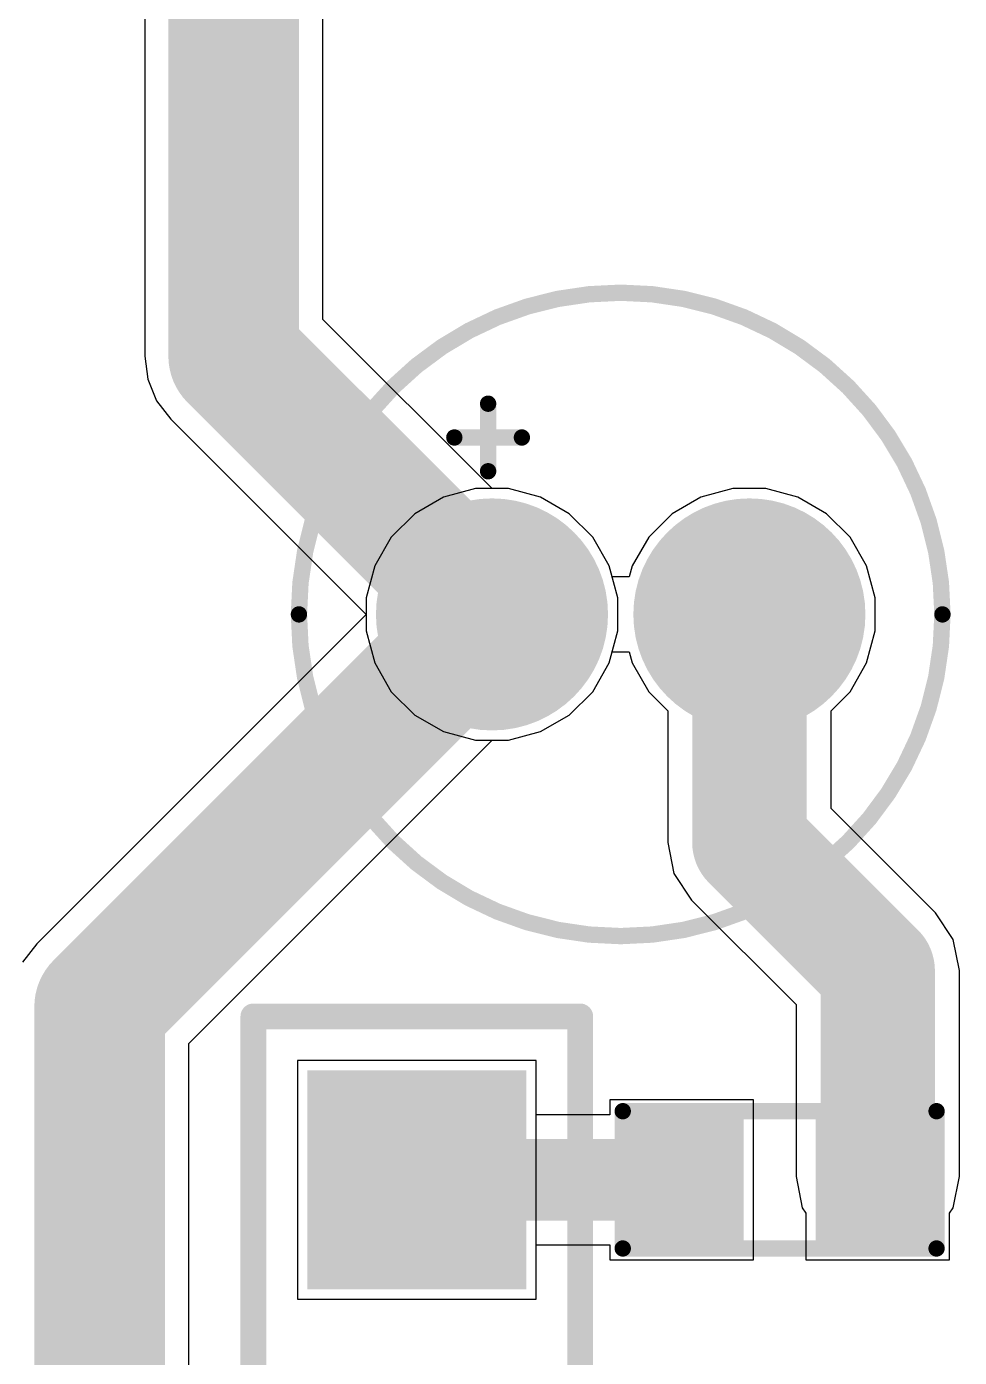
# Model space of a CAD drawing. Header units: millimetres. Extents: x -0.16 to 4.85, y -0.01 to 3.83.
# Drawn here: x 2.8766 to 3.162, y 0.9767 to 1.3838 of the extents above; entities that cross this region are included whole.
import ezdxf

# ---------------------------------------------------------------- set-up
doc = ezdxf.new("R2010")
doc.units = ezdxf.units.MM
doc.header["$MEASUREMENT"] = 0
for name, color, linetype in [('BottomLayer', 5, 'Continuous'), ('BottomSolder', 6, 'Continuous'), ('MultiLayer', 9, 'Continuous'), ('PadHoleLayer', 156, 'Continuous'), ('TopLayer', 1, 'Continuous'), ('TopOverlay', 2, 'Continuous'), ('TopPaste', 8, 'Continuous'), ('TopSolder', 216, 'Continuous')]:
    doc.layers.add(name, color=color, linetype=linetype)

# ---------------------------------------------------------------- blocks, each defined once
blk = doc.blocks.new('ERS1KM4R7D11OT_18')
at = {"layer": 'BottomLayer'}
h = blk.add_hatch(color=5, dxfattribs=at)
edge = h.paths.add_edge_path()
edge.add_arc((-0.03937, 0), 0.0315, 0, 360)
h = blk.add_hatch(color=5, dxfattribs=at)
edge = h.paths.add_edge_path()
edge.add_arc((0.03937, 0), 0.0315, 0, 360)
at = {"layer": 'BottomSolder'}
h = blk.add_hatch(color=6, dxfattribs=at)
edge = h.paths.add_edge_path()
edge.add_arc((-0.03937, 0), 0.0355, 0, 360)
h = blk.add_hatch(color=6, dxfattribs=at)
edge = h.paths.add_edge_path()
edge.add_arc((0.03937, 0), 0.0355, 0, 360)
at = {"layer": 'MultiLayer'}
h = blk.add_hatch(color=9, dxfattribs=at)
edge = h.paths.add_edge_path()
edge.add_arc((-0.03937, 0), 0.0315, 0, 360)
h = blk.add_hatch(color=9, dxfattribs=at)
edge = h.paths.add_edge_path()
edge.add_arc((0.03937, 0), 0.0315, 0, 360)
at = {"layer": 'PadHoleLayer'}
h = blk.add_hatch(color=156, dxfattribs=at)
edge = h.paths.add_edge_path()
edge.add_arc((-0.03937, 0), 0.01614, 0, 360)
h = blk.add_hatch(color=156, dxfattribs=at)
edge = h.paths.add_edge_path()
edge.add_arc((0.03937, 0), 0.01614, 0, 360)
at = {"layer": 'TopLayer'}
h = blk.add_hatch(color=1, dxfattribs=at)
edge = h.paths.add_edge_path()
edge.add_arc((-0.03937, 0), 0.0315, 0, 360)
h = blk.add_hatch(color=1, dxfattribs=at)
edge = h.paths.add_edge_path()
edge.add_arc((0.03937, 0), 0.0315, 0, 360)
at = {"layer": 'TopSolder'}
h = blk.add_hatch(color=216, dxfattribs=at)
edge = h.paths.add_edge_path()
edge.add_arc((-0.03937, 0), 0.0355, 0, 360)
h = blk.add_hatch(color=216, dxfattribs=at)
edge = h.paths.add_edge_path()
edge.add_arc((0.03937, 0), 0.0355, 0, 360)
at = {"layer": 'TopOverlay'}
for points, const_width in [([(0.09843, 0, 1), (-0.09843, 0, 1)], 0.005), ([(-0.0418, 0.06447, 1), (-0.0393, 0.06447, 1)], 0.0025), ([(-0.05214, 0.05413, 1), (-0.04964, 0.05413, 1)], 0.0025), ([(-0.03147, 0.05413, 1), (-0.02897, 0.05413, 1)], 0.0025), ([(-0.0418, 0.0438, 1), (-0.0393, 0.0438, 1)], 0.0025), ([(-0.09968, 0, 1), (-0.09718, 0, 1)], 0.0025), ([(0.09718, 0, 1), (0.09968, 0, 1)], 0.0025)]:
    blk.add_lwpolyline(points, format="xyb", close=True, dxfattribs=dict(at, const_width=const_width))
at = {"layer": 'TopOverlay', "const_width": 0.005}
for points in [[(-0.04055, 0.0438), (-0.04055, 0.06447)], [(-0.05089, 0.05413), (-0.03022, 0.05413)]]:
    blk.add_lwpolyline(points, dxfattribs=at)
blk = doc.blocks.new('RES_0603_50')
at = {"layer": 'TopLayer'}
for points in [[(-0.015, 0.0175), (-0.015, -0.0175), (-0.045, -0.0175), (-0.045, 0.0175)], [(0.045, 0.0175), (0.045, -0.0175), (0.015, -0.0175), (0.015, 0.0175)]]:
    blk.add_hatch(color=1, dxfattribs=at).paths.add_polyline_path(points)
at = {"layer": 'TopPaste'}
for points in [[(-0.015, 0.0175), (-0.015, -0.0175), (-0.045, -0.0175), (-0.045, 0.0175)], [(0.045, 0.0175), (0.045, -0.0175), (0.015, -0.0175), (0.015, 0.0175)]]:
    blk.add_hatch(color=8, dxfattribs=at).paths.add_polyline_path(points)
at = {"layer": 'TopSolder'}
for points in [[(-0.011, 0.0215), (-0.011, -0.0215), (-0.049, -0.0215), (-0.049, 0.0215)], [(0.049, 0.0215), (0.049, -0.0215), (0.011, -0.0215), (0.011, 0.0215)]]:
    blk.add_hatch(color=216, dxfattribs=at).paths.add_polyline_path(points)
at = {"layer": 'TopOverlay', "const_width": 0.005}
for points in [[(-0.048, -0.021), (-0.048, 0.021)], [(-0.048, 0.021), (0.048, 0.021)], [(0.048, -0.021), (0.048, 0.021)], [(-0.048, -0.021), (0.048, -0.021)]]:
    blk.add_lwpolyline(points, dxfattribs=at)
at = {"layer": 'TopOverlay', "const_width": 0.0025}
for points in [[(-0.04925, 0.021, 1), (-0.04675, 0.021, 1)], [(-0.04925, 0.021, 1), (-0.04675, 0.021, 1)], [(0.04675, 0.021, 1), (0.04925, 0.021, 1)], [(0.04675, 0.021, 1), (0.04925, 0.021, 1)], [(-0.04925, -0.021, 1), (-0.04675, -0.021, 1)], [(-0.04925, -0.021, 1), (-0.04675, -0.021, 1)], [(0.04675, -0.021, 1), (0.04925, -0.021, 1)], [(0.04675, -0.021, 1), (0.04925, -0.021, 1)]]:
    blk.add_lwpolyline(points, format="xyb", close=True, dxfattribs=at)
blk = doc.blocks.new('HDR1X2__FEMALE__92')
at = {"layer": 'BottomLayer'}
blk.add_hatch(color=5, dxfattribs=at).paths.add_polyline_path([(-0.07953, 0.02953), (-0.02047, 0.02953), (-0.02047, -0.02953), (-0.07953, -0.02953)])
h = blk.add_hatch(color=5, dxfattribs=at)
edge = h.paths.add_edge_path()
edge.add_arc((0.05, 0), 0.02953, 0, 360)
at = {"layer": 'BottomSolder'}
blk.add_hatch(color=6, dxfattribs=at).paths.add_polyline_path([(-0.08353, 0.03353), (-0.01647, 0.03353), (-0.01647, -0.03353), (-0.08353, -0.03353)])
h = blk.add_hatch(color=6, dxfattribs=at)
edge = h.paths.add_edge_path()
edge.add_arc((0.05, 0), 0.03353, 0, 360)
at = {"layer": 'MultiLayer'}
blk.add_hatch(color=9, dxfattribs=at).paths.add_polyline_path([(-0.07953, 0.02953), (-0.02047, 0.02953), (-0.02047, -0.02953), (-0.07953, -0.02953)])
h = blk.add_hatch(color=9, dxfattribs=at)
edge = h.paths.add_edge_path()
edge.add_arc((0.05, 0), 0.02953, 0, 360)
at = {"layer": 'PadHoleLayer'}
h = blk.add_hatch(color=156, dxfattribs=at)
edge = h.paths.add_edge_path()
edge.add_arc((-0.05, 0), 0.01772, 0, 360)
h = blk.add_hatch(color=156, dxfattribs=at)
edge = h.paths.add_edge_path()
edge.add_arc((0.05, 0), 0.01772, 0, 360)
at = {"layer": 'TopLayer'}
blk.add_hatch(color=1, dxfattribs=at).paths.add_polyline_path([(-0.07953, 0.02953), (-0.02047, 0.02953), (-0.02047, -0.02953), (-0.07953, -0.02953)])
h = blk.add_hatch(color=1, dxfattribs=at)
edge = h.paths.add_edge_path()
edge.add_arc((0.05, 0), 0.02953, 0, 360)
at = {"layer": 'TopSolder'}
blk.add_hatch(color=216, dxfattribs=at).paths.add_polyline_path([(-0.08353, 0.03353), (-0.01647, 0.03353), (-0.01647, -0.03353), (-0.08353, -0.03353)])
h = blk.add_hatch(color=216, dxfattribs=at)
edge = h.paths.add_edge_path()
edge.add_arc((0.05, 0), 0.03353, 0, 360)
at = {"layer": 'TopOverlay', "const_width": 0.00787}
for points in [[(0.1, 0.05), (-0.1, 0.05)], [(-0.1, -0.05), (-0.1, 0.05)], [(0.1, -0.05), (0.1, 0.05)], [(0.1, -0.05), (-0.1, -0.05)]]:
    blk.add_lwpolyline(points, dxfattribs=at)
at = {"layer": 'TopOverlay', "const_width": 0.00394}
for points in [[(-0.10197, 0.05, 1), (-0.09803, 0.05, 1)], [(-0.10197, 0.05, 1), (-0.09803, 0.05, 1)], [(0.09803, 0.05, 1), (0.10197, 0.05, 1)], [(0.09803, 0.05, 1), (0.10197, 0.05, 1)], [(-0.10197, -0.05, 1), (-0.09803, -0.05, 1)], [(-0.10197, -0.05, 1), (-0.09803, -0.05, 1)], [(0.09803, -0.05, 1), (0.10197, -0.05, 1)], [(0.09803, -0.05, 1), (0.10197, -0.05, 1)]]:
    blk.add_lwpolyline(points, format="xyb", close=True, dxfattribs=at)

msp = doc.modelspace()

# ---------------------------------------------------------------- linework, layer by layer
at = {"layer": 'BottomLayer'}
for p, q in [((3.01393, 1.2425), (3.00414, 1.23987)), ((3.02407, 1.2425), (3.01393, 1.2425)), ((3.03386, 1.23987), (3.02407, 1.2425)), ((3.00414, 1.23987), (2.99536, 1.2348)), ((3.04264, 1.2348), (3.03386, 1.23987)), ((2.99536, 1.2348), (2.9882, 1.22764)), ((3.0498, 1.22764), (3.04264, 1.2348)), ((2.9882, 1.22764), (2.98313, 1.21886)), ((3.05487, 1.21886), (3.0498, 1.22764)), ((2.98313, 1.21886), (2.9805, 1.20907)), ((3.0575, 1.20907), (3.05487, 1.21886)), ((2.9805, 1.20907), (2.9805, 1.19893)), ((3.0575, 1.19893), (3.0575, 1.20907)), ((2.9805, 1.19893), (2.98313, 1.18914)), ((3.05487, 1.18914), (3.0575, 1.19893)), ((2.98313, 1.18914), (2.9882, 1.18036)), ((3.0498, 1.18036), (3.05487, 1.18914)), ((2.9882, 1.18036), (2.99536, 1.1732)), ((3.04264, 1.1732), (3.0498, 1.18036)), ((2.99536, 1.1732), (3.00414, 1.16813)), ((3.03386, 1.16813), (3.04264, 1.1732)), ((3.00414, 1.16813), (3.01393, 1.1655)), ((3.01393, 1.1655), (3.02407, 1.1655)), ((3.02407, 1.1655), (3.03386, 1.16813)), ((3.03253, 1.06753), (2.95947, 1.06753)), ((2.95947, 1.06753), (2.95947, 0.99447)), ((3.03253, 0.99447), (3.03253, 1.06753)), ((2.95947, 0.99447), (3.03253, 0.99447))]:
    msp.add_line(p, q, dxfattribs=at)
at = {"layer": 'TopLayer'}
for p, q in [((2.91277, 1.72773), (2.91277, 1.283)), ((2.96723, 1.29428), (2.96723, 1.72541)), ((3.01902, 1.2425), (2.96723, 1.29428)), ((2.91277, 1.283), (2.91369, 1.27595)), ((2.91369, 1.27595), (2.91642, 1.26938)), ((2.91642, 1.26938), (2.92074, 1.26374)), ((2.92074, 1.26374), (2.98049, 1.204)), ((3.02407, 1.2425), (3.01902, 1.2425)), ((3.03386, 1.23987), (3.02407, 1.2425)), ((3.09267, 1.2425), (3.08288, 1.23987)), ((3.10281, 1.2425), (3.09267, 1.2425)), ((3.1126, 1.23987), (3.10281, 1.2425)), ((3.04264, 1.2348), (3.03386, 1.23987)), ((3.08288, 1.23987), (3.0741, 1.2348)), ((3.12138, 1.2348), (3.1126, 1.23987)), ((3.0498, 1.22764), (3.04264, 1.2348)), ((3.0741, 1.2348), (3.06694, 1.22764)), ((3.12854, 1.22764), (3.12138, 1.2348)), ((3.05487, 1.21886), (3.0498, 1.22764)), ((3.06694, 1.22764), (3.06187, 1.21886)), ((3.13361, 1.21886), (3.12854, 1.22764)), ((3.05578, 1.21547), (3.05487, 1.21886)), ((3.06187, 1.21886), (3.06096, 1.21547)), ((3.13624, 1.20907), (3.13361, 1.21886)), ((3.06096, 1.21547), (3.05578, 1.21547)), ((3.13624, 1.19893), (3.13624, 1.20907)), ((2.98049, 1.204), (2.87974, 1.10326)), ((3.13361, 1.18914), (3.13624, 1.19893)), ((3.0498, 1.18036), (3.05487, 1.18914)), ((3.05487, 1.18914), (3.05578, 1.19253)), ((3.05578, 1.19253), (3.06096, 1.19253)), ((3.06096, 1.19253), (3.06187, 1.18914)), ((3.06187, 1.18914), (3.06694, 1.18036)), ((3.12854, 1.18036), (3.13361, 1.18914)), ((3.04264, 1.1732), (3.0498, 1.18036)), ((3.06694, 1.18036), (3.07276, 1.17454)), ((3.12272, 1.17454), (3.12854, 1.18036)), ((3.03386, 1.16813), (3.04264, 1.1732)), ((3.07276, 1.17454), (3.07276, 1.13426)), ((3.12272, 1.14461), (3.12272, 1.17454)), ((2.92623, 1.07272), (3.01902, 1.1655)), ((3.01902, 1.1655), (3.02407, 1.1655)), ((3.02407, 1.1655), (3.03386, 1.16813)), ((3.15466, 1.11266), (3.12272, 1.14461)), ((3.07276, 1.13426), (3.07466, 1.1247)), ((3.07466, 1.1247), (3.08008, 1.1166)), ((3.08008, 1.1166), (3.11202, 1.08465)), ((3.16008, 1.10456), (3.15466, 1.11266)), ((3.16198, 1.095), (3.16008, 1.10456)), ((2.87974, 1.10326), (2.87542, 1.09762)), ((3.16198, 1.032), (3.16198, 1.095)), ((3.11202, 1.08465), (3.11202, 1.032)), ((2.92623, 0.69928), (2.92623, 1.07272)), ((3.03253, 1.06753), (2.95947, 1.06753)), ((2.95947, 1.06753), (2.95947, 0.99447)), ((3.03253, 1.05088), (3.03253, 1.06753)), ((3.099, 1.0555), (3.055, 1.0555)), ((3.055, 1.0555), (3.055, 1.05088)), ((3.099, 1.0065), (3.099, 1.0555)), ((3.055, 1.05088), (3.03253, 1.05088)), ((3.11202, 1.032), (3.11392, 1.02244)), ((3.16008, 1.02244), (3.16198, 1.032)), ((3.11392, 1.02244), (3.115, 1.02083)), ((3.159, 1.02083), (3.16008, 1.02244)), ((3.115, 1.02083), (3.115, 1.0065)), ((3.159, 1.0065), (3.159, 1.02083)), ((3.03253, 0.99447), (3.03253, 1.01112)), ((3.03253, 1.01112), (3.055, 1.01112)), ((3.055, 1.01112), (3.055, 1.0065)), ((3.055, 1.0065), (3.099, 1.0065)), ((3.115, 1.0065), (3.159, 1.0065)), ((2.95947, 0.99447), (3.03253, 0.99447))]:
    msp.add_line(p, q, dxfattribs=at)
for points, const_width in [([(2.94, 1.283), (2.94, 1.752)], 0.04), ([(2.94, 1.283), (3.019, 1.204)], 0.04), ([(2.899, 1.084), (3.019, 1.204)], 0.04), ([(3.09774, 1.13426), (3.09774, 1.204)], 0.035), ([(3.09774, 1.13426), (3.137, 1.095)], 0.035), ([(3.137, 1.032), (3.137, 1.095)], 0.035), ([(2.899, 0.688), (2.899, 1.084)], 0.04), ([(2.996, 1.031), (3.077, 1.031)], 0.025)]:
    msp.add_lwpolyline(points, dxfattribs=dict(at, const_width=const_width))
for points, const_width in [([(2.93, 1.283, 1), (2.95, 1.283, 1)], 0.02), ([(2.93, 1.283, 1), (2.95, 1.283, 1)], 0.02), ([(3.009, 1.204, 1), (3.029, 1.204, 1)], 0.02), ([(3.009, 1.204, 1), (3.029, 1.204, 1)], 0.02), ([(3.08899, 1.204, 1), (3.10649, 1.204, 1)], 0.0175), ([(3.08899, 1.13426, 1), (3.10649, 1.13426, 1)], 0.0175), ([(3.08899, 1.13426, 1), (3.10649, 1.13426, 1)], 0.0175), ([(3.12825, 1.095, 1), (3.14575, 1.095, 1)], 0.0175), ([(3.12825, 1.095, 1), (3.14575, 1.095, 1)], 0.0175), ([(2.889, 1.084, 1), (2.909, 1.084, 1)], 0.02), ([(2.889, 1.084, 1), (2.909, 1.084, 1)], 0.02), ([(3.12825, 1.032, 1), (3.14575, 1.032, 1)], 0.0175), ([(2.98975, 1.031, 1), (3.00225, 1.031, 1)], 0.0125), ([(3.07075, 1.031, 1), (3.08325, 1.031, 1)], 0.0125)]:
    msp.add_lwpolyline(points, format="xyb", close=True, dxfattribs=dict(at, const_width=const_width))

# ---------------------------------------------------------------- block references
for name, p in [('ERS1KM4R7D11OT_18', (3.05837, 1.204)), ('RES_0603_50', (3.107, 1.031))]:
    msp.add_blockref(name, p)
at = {"rotation": 270}
msp.add_blockref('HDR1X2__FEMALE__92', (2.996, 0.981), dxfattribs=at)

doc.saveas('drawing.dxf')
